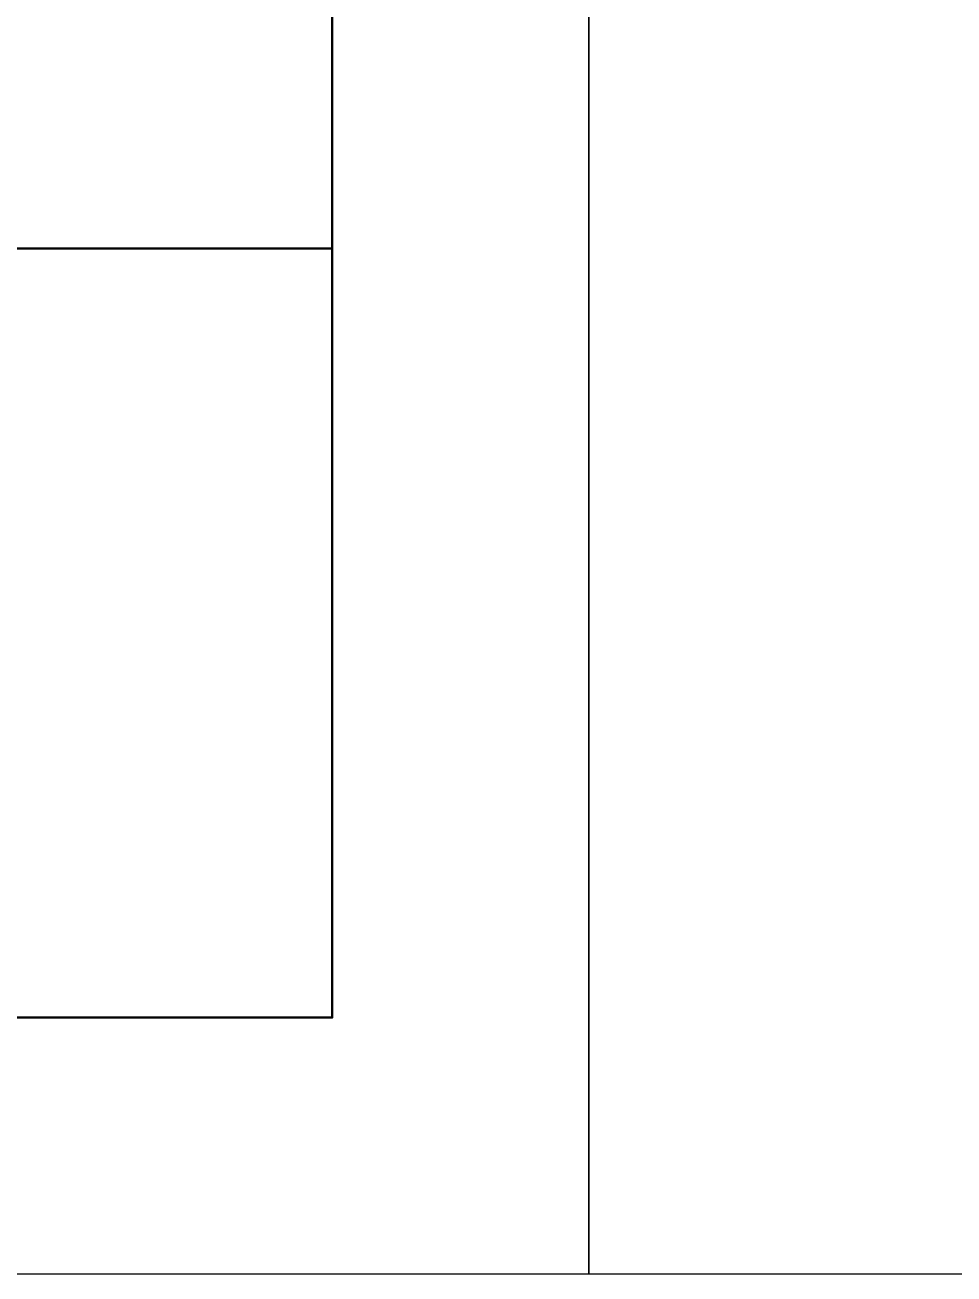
# Model space of a CAD drawing. Header units: millimetres. Extents: x -863 to 2106, y -90 to 586.
# Drawn here: x 409.01 to 427.12, y 0 to 24.36 of the extents above; entities that cross this region are included whole.
import ezdxf

# ---------------------------------------------------------------- set-up
doc = ezdxf.new("R2010")
doc.units = ezdxf.units.MM

# ---------------------------------------------------------------- blocks, each defined once
blk = doc.blocks.new('Формат_А3')
blk.add_lwpolyline([(-420, 297), (0, 297), (0, 0), (-420, 0)], close=True)
at = {"lineweight": 50}
blk.add_lwpolyline([(-400, 292), (-5, 292), (-5, 5), (-400, 5)], close=True, dxfattribs=at)
blk = doc.blocks.new('Штамп большой нижний')
at = {"lineweight": 50}
for points in [[(-30, 19.974), (0, 19.974), (0, 15), (-30, 15)], [(-50, 15), (0, 15), (0, 0), (-50, 0)]]:
    blk.add_lwpolyline(points, close=True, dxfattribs=at)

msp = doc.modelspace()

# ---------------------------------------------------------------- block references
at = {"color": 1}
for p in [(420, 0), (840, 0)]:
    msp.add_blockref('Формат_А3', p, dxfattribs=at)
msp.add_blockref('Штамп большой нижний', (415, 5))

doc.saveas('drawing.dxf')
